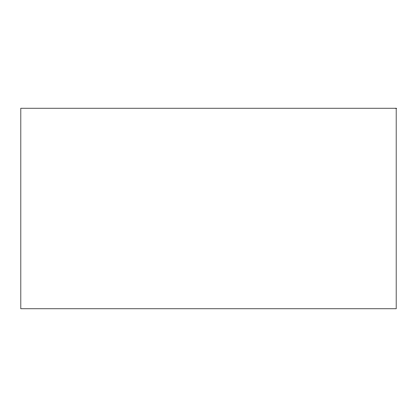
<?xml version="1.0" encoding="UTF-8"?>
<svg xmlns="http://www.w3.org/2000/svg" width="417" height="417" viewBox="0 0 417 417"><rect width="100%" height="100%" fill="white"/><g stroke="black" fill="none" stroke-linecap="round" stroke-linejoin="round"><path stroke-width="0.63" d="M396.15 108.191L20.85 108.191L20.85 308.809L396.15 308.809L396.15 108.191"/></g></svg>
